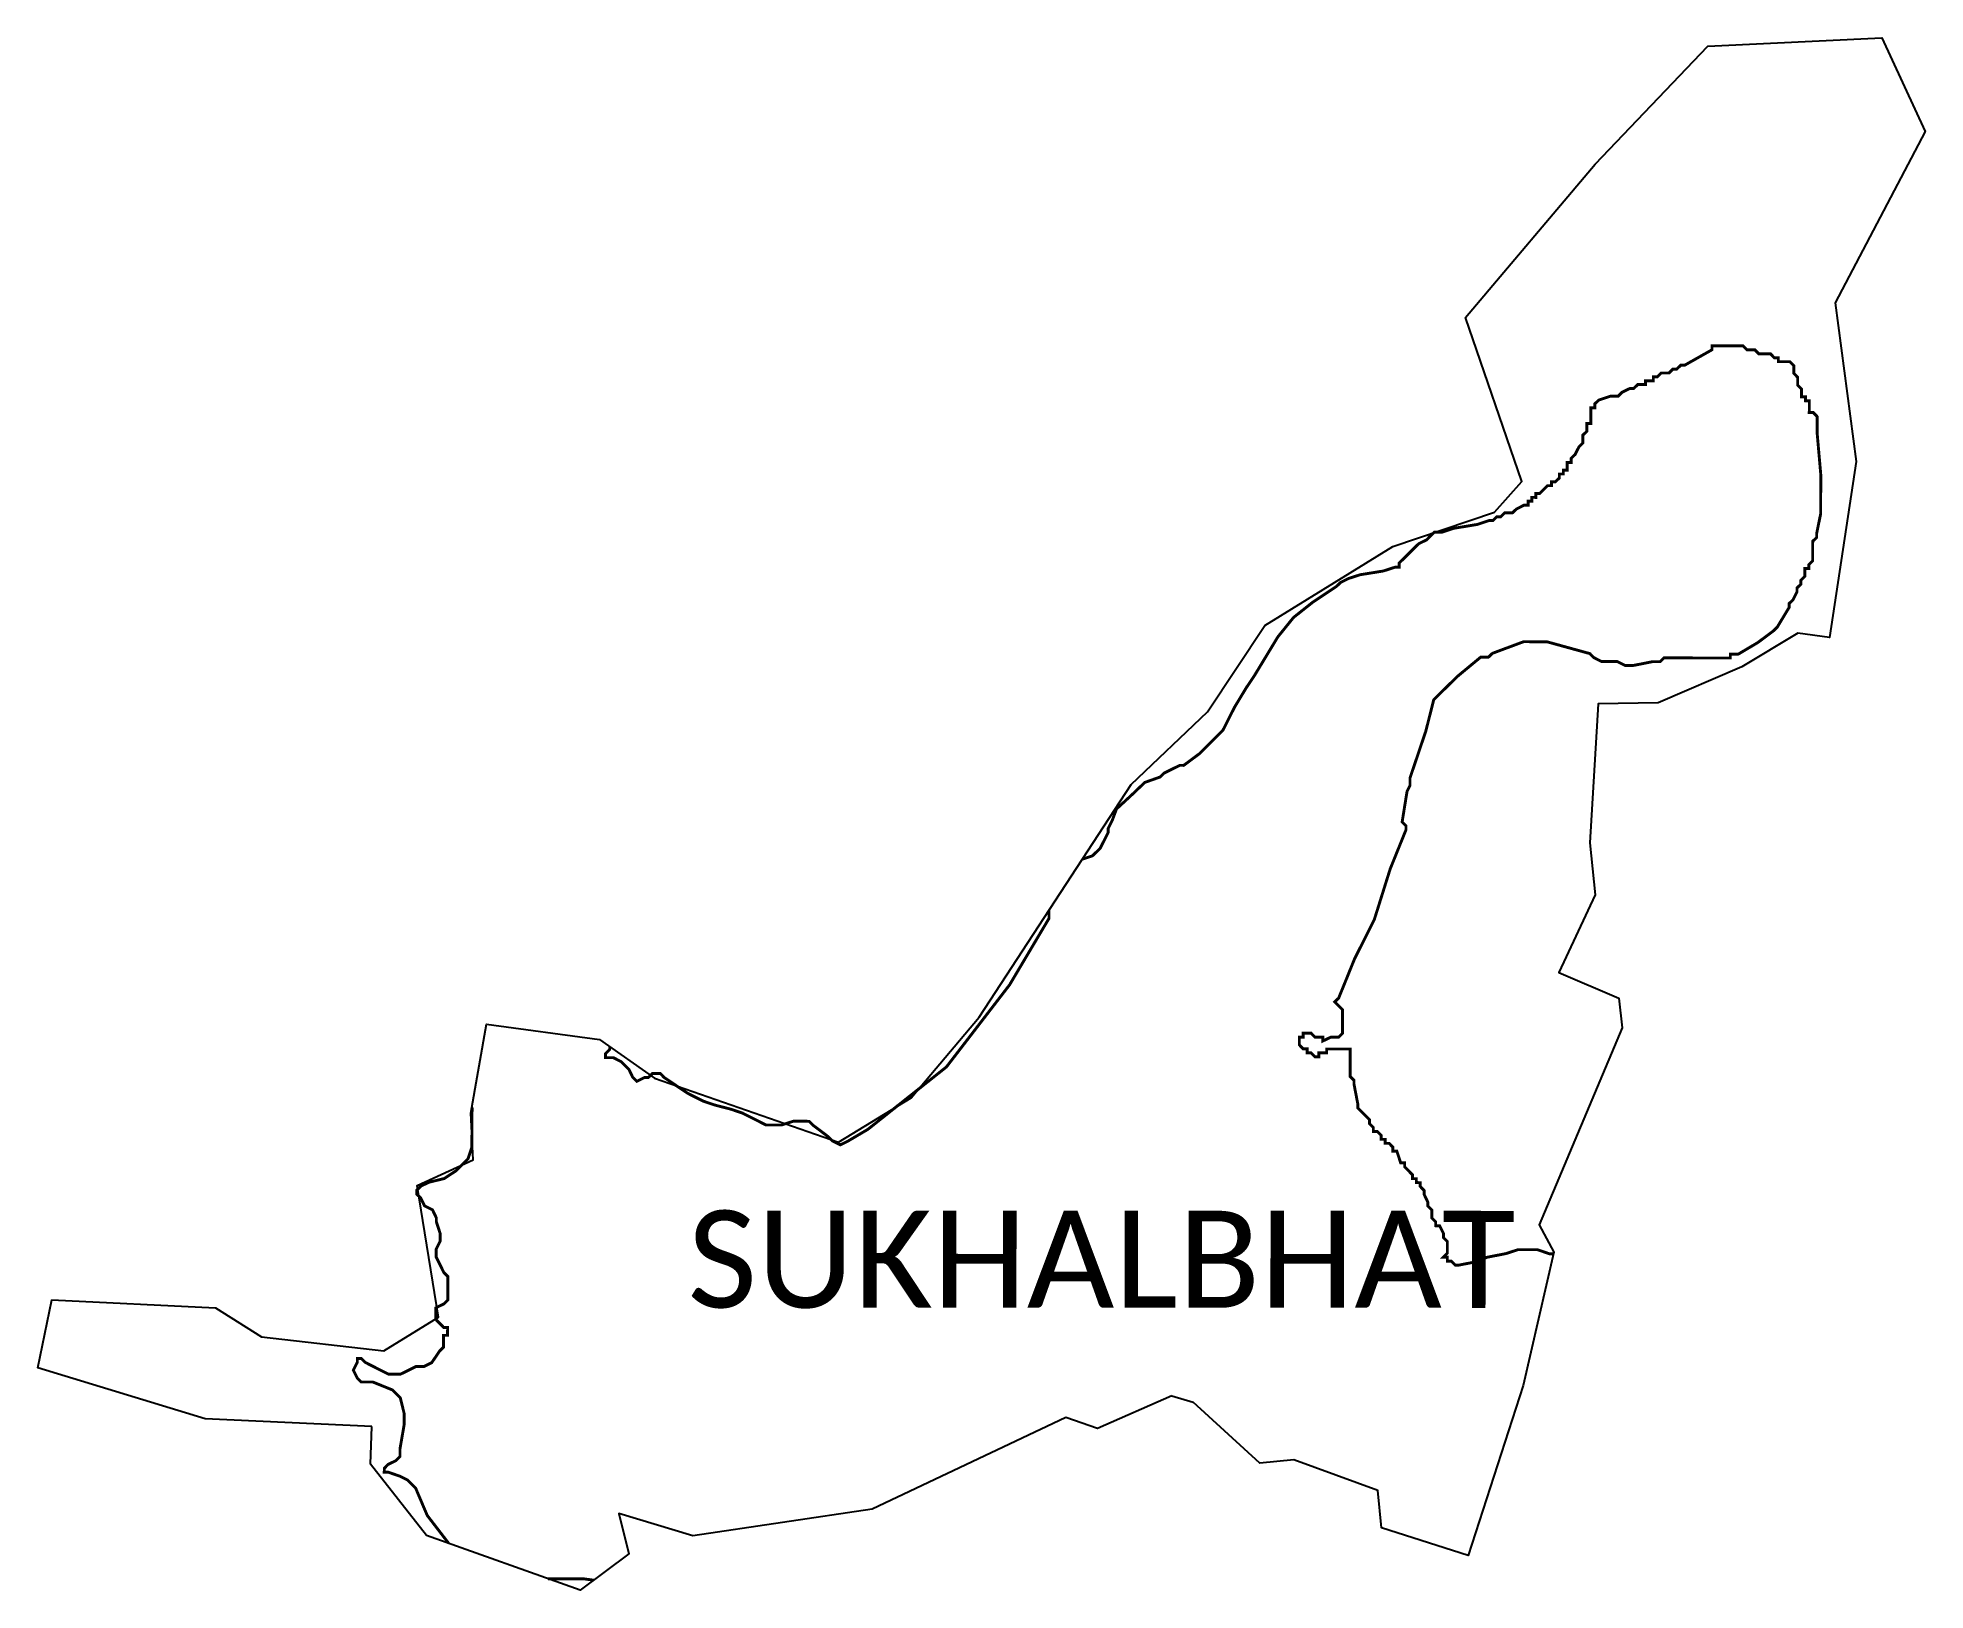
# Model space of a CAD drawing. Header units: metres. Extents: x 355371 to 357333, y 1740928 to 1742543.
import ezdxf

# ---------------------------------------------------------------- set-up
doc = ezdxf.new("R2010")
doc.units = ezdxf.units.M
for name, color, linetype in [('HAZARDS LINE', 1, 'Continuous'), ('village', 3, 'Continuous'), ('VILLAGE NAME', 250, 'Continuous')]:
    doc.layers.add(name, color=color, linetype=linetype)
doc.styles.get("Standard").update_dxf_attribs({"font": 'simplex.shx'})

msp = doc.modelspace()

# ---------------------------------------------------------------- linework, layer by layer
at = {"color": 3, "true_color": 0x00ff00, "flags": 128}
msp.add_lwpolyline([(356550.2, 1741130.7), (356572.3, 1741124.1)], dxfattribs=at)
at = {"layer": 'HAZARDS LINE', "lineweight": 18, "const_width": 3}
for points in [[(356457.2, 1741688.5), (356467.5, 1741691.9), (356471.6, 1741695.9), (356475.7, 1741700), (356479.8, 1741708.1), (356483.9, 1741716.3), (356483.9, 1741720.3), (356488, 1741728.5), (356492.6, 1741740.7), (356508.5, 1741755.4), (356522, 1741768.3), (356538.1, 1741774), (356542.1, 1741778), (356558.4, 1741786.1), (356562.4, 1741786), (356578.7, 1741798.1), (356603.1, 1741822.4), (356615.4, 1741846.7), (356627.6, 1741866.9), (356635.8, 1741879.1), (356660.3, 1741919.6), (356676.6, 1741939.8), (356696.9, 1741955.9), (356709.1, 1741964), (356721.3, 1741972.1), (356725.4, 1741976.1), (356733.5, 1741980.2), (356745.7, 1741984.2), (356770, 1741988.1), (356782.2, 1741992.1), (356786.3, 1741992.1), (356786.3, 1741996.2), (356806.6, 1742016.4), (356814.8, 1742020.4), (356818.8, 1742024.5), (356822.9, 1742028.5), (356831, 1742028.5), (356843.2, 1742032.5), (356867.6, 1742036.5), (356879.7, 1742040.5), (356883.8, 1742040.5), (356887.9, 1742044.5), (356891.9, 1742044.5), (356896, 1742048.5), (356904.1, 1742048.5), (356908.2, 1742052.5), (356916.3, 1742056.6), (356920.4, 1742056.6), (356920.4, 1742060.6), (356924.4, 1742060.6), (356924.4, 1742064.7), (356928.5, 1742064.6), (356928.5, 1742068.7), (356932.6, 1742068.7), (356936.6, 1742072.7), (356940.7, 1742076.8), (356944.8, 1742076.8), (356944.8, 1742080.8), (356948.8, 1742080.8), (356952.9, 1742084.8), (356952.9, 1742088.9), (356957, 1742088.9), (356957, 1742092.9), (356961, 1742092.9), (356961.1, 1742101), (356965.1, 1742101), (356965.1, 1742105.1), (356969.2, 1742109.1), (356973.3, 1742117.2), (356977.4, 1742121.3), (356977.4, 1742129.4), (356981.5, 1742133.4), (356981.5, 1742141.5), (356985.6, 1742141.5), (356985.6, 1742157.7), (356989.7, 1742157.7), (356989.7, 1742161.8), (356993.8, 1742165.8), (357005.9, 1742169.8), (357014, 1742169.8), (357018.1, 1742173.9), (357026.2, 1742177.9), (357030.3, 1742177.9), (357034.4, 1742181.9), (357042.5, 1742181.9), (357042.5, 1742185.9), (357050.6, 1742185.9), (357050.6, 1742190), (357054.7, 1742190), (357058.8, 1742194), (357066.9, 1742194), (357070.9, 1742198), (357075, 1742198), (357079.1, 1742202), (357083.1, 1742202), (357111.6, 1742218.1), (357111.6, 1742222.2), (357144, 1742222.1), (357148.1, 1742218), (357156.2, 1742218), (357160.2, 1742213.9), (357172.4, 1742213.9), (357176.4, 1742209.8), (357180.5, 1742209.8), (357180.5, 1742205.7), (357192.6, 1742205.7), (357196.7, 1742201.6), (357196.7, 1742193.5), (357200.7, 1742189.4), (357200.7, 1742181.3), (357204.7, 1742177.2), (357204.7, 1742169.1), (357208.7, 1742169.1), (357208.7, 1742165.1), (357212.8, 1742165), (357212.7, 1742152.9), (357216.8, 1742152.9), (357220.8, 1742148.8), (357220.8, 1742132.6), (357224.7, 1742087.9), (357224.5, 1742047.4), (357220.4, 1742027.1), (357220.4, 1742023), (357216.3, 1742019), (357216.2, 1741998.7), (357212.2, 1741994.7), (357212.2, 1741990.6), (357208.1, 1741990.6), (357208.1, 1741982.5), (357204, 1741978.5), (357204, 1741974.4), (357199.9, 1741970.4), (357199.9, 1741966.3), (357195.8, 1741958.2), (357191.7, 1741954.2), (357191.7, 1741950.1), (357179.5, 1741929.9), (357175.4, 1741925.8), (357159.2, 1741913.7), (357138.8, 1741901.6), (357130.7, 1741901.7), (357130.7, 1741897.6), (357061.7, 1741897.8), (357057.7, 1741893.8), (357049.6, 1741893.8), (357029.3, 1741889.8), (357021.2, 1741889.9), (357013.1, 1741894), (356996.8, 1741894), (356988.7, 1741898.1), (356984.7, 1741902.2), (356940.1, 1741914.5), (356915.8, 1741914.6), (356883.3, 1741902.5), (356879.2, 1741898.5), (356871.1, 1741898.5), (356846.7, 1741878.3), (356830.4, 1741862.2), (356822.3, 1741854.1), (356814.1, 1741821.6), (356797.7, 1741773), (356797.6, 1741764.9), (356794.6, 1741759), (356789.5, 1741727.2), (356793.5, 1741723.1), (356793.5, 1741719), (356777.1, 1741678.4), (356760.5, 1741625.5), (356740, 1741584.8), (356731.8, 1741564.5), (356723.5, 1741544.1), (356719.4, 1741540.1), (356723.5, 1741536), (356727.6, 1741531.9), (356727.5, 1741507.4), (356723.4, 1741503.4), (356715.2, 1741503.4), (356707, 1741499.4), (356707.1, 1741503.4), (356698.9, 1741503.5), (356694.9, 1741507.6), (356686.7, 1741507.6), (356686.7, 1741503.5), (356682.6, 1741503.5), (356682.6, 1741495.4), (356686.6, 1741491.3), (356690.7, 1741491.3), (356690.7, 1741487.2), (356694.8, 1741487.2), (356698.8, 1741483.1), (356702.9, 1741483.1), (356702.9, 1741487.2), (356711.1, 1741487.1), (356711.1, 1741491.2), (356735.5, 1741491.1), (356735.4, 1741462.6), (356739.5, 1741458.5), (356739.5, 1741454.4), (356743.4, 1741434), (356743.4, 1741429.9), (356751.5, 1741421.8), (356755.6, 1741417.7), (356755.6, 1741413.6), (356759.6, 1741409.5), (356759.6, 1741405.4), (356763.7, 1741405.4), (356767.7, 1741401.3), (356767.7, 1741397.2), (356771.8, 1741397.2), (356771.8, 1741393.1), (356775.9, 1741393.1), (356779.9, 1741389), (356779.9, 1741385), (356784, 1741384.9), (356788, 1741372.7), (356792.1, 1741372.7), (356792.1, 1741368.6), (356800.2, 1741360.4), (356800.2, 1741356.4), (356804.2, 1741356.3), (356804.2, 1741352.3), (356808.3, 1741352.2), (356808.3, 1741348.2), (356812.3, 1741344.1), (356812.3, 1741340), (356816.3, 1741331.8), (356816.3, 1741327.8), (356820.4, 1741323.7), (356820.4, 1741315.5), (356824.4, 1741311.4), (356824.4, 1741307.4), (356828.5, 1741307.3), (356832.5, 1741299.2), (356832.5, 1741295.1), (356836.5, 1741291), (356836.5, 1741278.8), (356832.4, 1741274.7), (356836.5, 1741274.7), (356836.5, 1741270.6), (356840.5, 1741270.6), (356844.6, 1741266.5), (356848.7, 1741266.5), (356869.1, 1741270.5), (356877.2, 1741274.5), (356897.6, 1741278.5), (356909.8, 1741282.5), (356930.2, 1741282.5), (356942.4, 1741278.3), (356946.8, 1741278.3)], [(355966.1, 1741493.3), (355965.5, 1741490.3), (355961.4, 1741486.2), (355961.4, 1741482.1), (355969.6, 1741482.1), (355977.7, 1741478), (355985.8, 1741469.8), (355989.8, 1741461.6), (355993.9, 1741457.5), (356002.1, 1741461.6), (356006.1, 1741461.6), (356010.2, 1741465.6), (356018.4, 1741465.6), (356022.4, 1741461.5), (356046.8, 1741445.1), (356063.1, 1741436.9), (356075.3, 1741432.8), (356091.6, 1741428.6), (356103.8, 1741424.5), (356120, 1741416.3), (356128.1, 1741412.2), (356144.4, 1741412.1), (356156.7, 1741416.1), (356173, 1741416), (356177, 1741412), (356193.3, 1741399.7), (356197.3, 1741395.6), (356205.5, 1741391.5), (356213.6, 1741395.5), (356234.1, 1741407.6), (356315.8, 1741472.5), (356381.4, 1741557.8), (356422.4, 1741626.9), (356422.4, 1741635.3)], [(355798.4, 1740977.2), (355776.1, 1741006.2), (355764, 1741034.7), (355755.8, 1741042.9), (355747.7, 1741047), (355735.5, 1741051.2), (355731.4, 1741051.2), (355731.5, 1741055.2), (355735.5, 1741059.3), (355743.7, 1741063.3), (355747.8, 1741067.4), (355747.8, 1741075.6), (355752, 1741100), (355752.1, 1741112.2), (355748.1, 1741128.5), (355739.9, 1741136.7), (355719.6, 1741144.9), (355707.4, 1741145), (355703.3, 1741149.1), (355699.3, 1741157.3), (355703.4, 1741165.4), (355703.4, 1741169.5), (355707.5, 1741169.4), (355711.5, 1741165.4), (355735.9, 1741153), (355748.2, 1741153), (355756.3, 1741157), (355764.5, 1741161.1), (355772.6, 1741161), (355780.8, 1741165.1), (355789, 1741177.2), (355793.1, 1741181.3), (355793.1, 1741193.5), (355797.2, 1741193.5), (355797.3, 1741201.7), (355793.2, 1741201.7), (355785.1, 1741209.9), (355785.1, 1741222.1), (355793.3, 1741226.1), (355797.4, 1741230.2), (355797.5, 1741254.6), (355793.4, 1741258.7), (355789.4, 1741266.9), (355785.3, 1741275.1), (355785.4, 1741283.2), (355789.5, 1741291.3), (355789.5, 1741299.5), (355785.5, 1741311.7), (355785.5, 1741315.8), (355781.5, 1741324), (355773.3, 1741328.1), (355769.3, 1741336.3), (355765.2, 1741340.3), (355765.3, 1741344.4), (355769.4, 1741348.5), (355777.5, 1741352.5), (355793.8, 1741356.5), (355806.1, 1741364.6), (355818.4, 1741376.8), (355822.5, 1741389), (355822.7, 1741429.7), (355822.6, 1741430.6)], [(355949.2, 1740938.9), (355938.7, 1740940.3), (355901.6, 1740940.4)]]:
    msp.add_lwpolyline(points, dxfattribs=at)
at = {"layer": 'village', "color": 3, "true_color": 0x00ff00}
for points in [[(355718.5, 1741098.6, 0), (355545.4, 1741106.8, 0), (355371.2, 1741159.7, 0), (355385.7, 1741230.5, 0), (355556.1, 1741222.1, 0), (355603.9, 1741191.9, 0), (355731.1, 1741177.4, 0), (355787.9, 1741212.4, 0), (355765.5, 1741349.3, 0), (355823.7, 1741376, 0), (355821.5, 1741424.5, 0), (355837.6, 1741516.9, 0), (355955.2, 1741501.1, 0), (356012.4, 1741460.8, 0), (356203.5, 1741394.3, 0), (356279.1, 1741440.4, 0), (356349.9, 1741524.1, 0), (356507.8, 1741766, 0), (356587.2, 1741841.8, 0), (356646.9, 1741931.4, 0), (356779.7, 1742013.5, 0), (356885.6, 1742049.2, 0), (356913.8, 1742081.2, 0), (356855.4, 1742251.5, 0), (356990.1, 1742411, 0), (357107.1, 1742533.9, 0), (357288.3, 1742542.5, 0), (357333.3, 1742445, 0), (357239.5, 1742267, 0), (357261.5, 1742101.9, 0), (357233.6, 1741918.8, 0), (357200.9, 1741923.5, 0), (357142.5, 1741888.5, 0), (357055.8, 1741851.2, 0), (356993.4, 1741850.1, 0), (356984.6, 1741705.4, 0), (356990.3, 1741651.3, 0), (356952.3, 1741570.8, 0), (357014.6, 1741543.9, 0), (357018.1, 1741513.2, 0), (356931.9, 1741308.4, 0), (356947.1, 1741279.8, 0), (356915.4, 1741141.3, 0), (356858.2, 1740964.7, 0), (356768.2, 1740993.2, 0), (356764.3, 1741032.1, 0), (356676.8, 1741063.9, 0), (356641.5, 1741060.4, 0), (356572.3, 1741124.1, 0)], [(356550.2, 1741130.7, 0), (356472.9, 1741096.5, 0), (356440, 1741108, 0), (356238.5, 1741012.6, 0), (356052.2, 1740984.9, 0), (355975.1, 1741008.1, 0), (355985.6, 1740966.2, 0), (355935.2, 1740928.4, 0), (355775.3, 1740985.4, 0), (355717, 1741059.6, 0), (355718.5, 1741098.6, 0)]]:
    msp.add_polyline3d(points, dxfattribs=at)

# ---------------------------------------------------------------- texts
at = {"layer": 'VILLAGE NAME', "insert": (356046.7, 1741323.2), "char_height": 100.855, "attachment_point": 1, "rotation": 359.9793}
msp.add_mtext_dynamic_manual_height_columns('{\\fCalibri|b0|i0|c0|p34;SUKHALBHAT}', width=995.212, gutter_width=504.3, heights=[0], dxfattribs=at)

doc.saveas('drawing.dxf')
